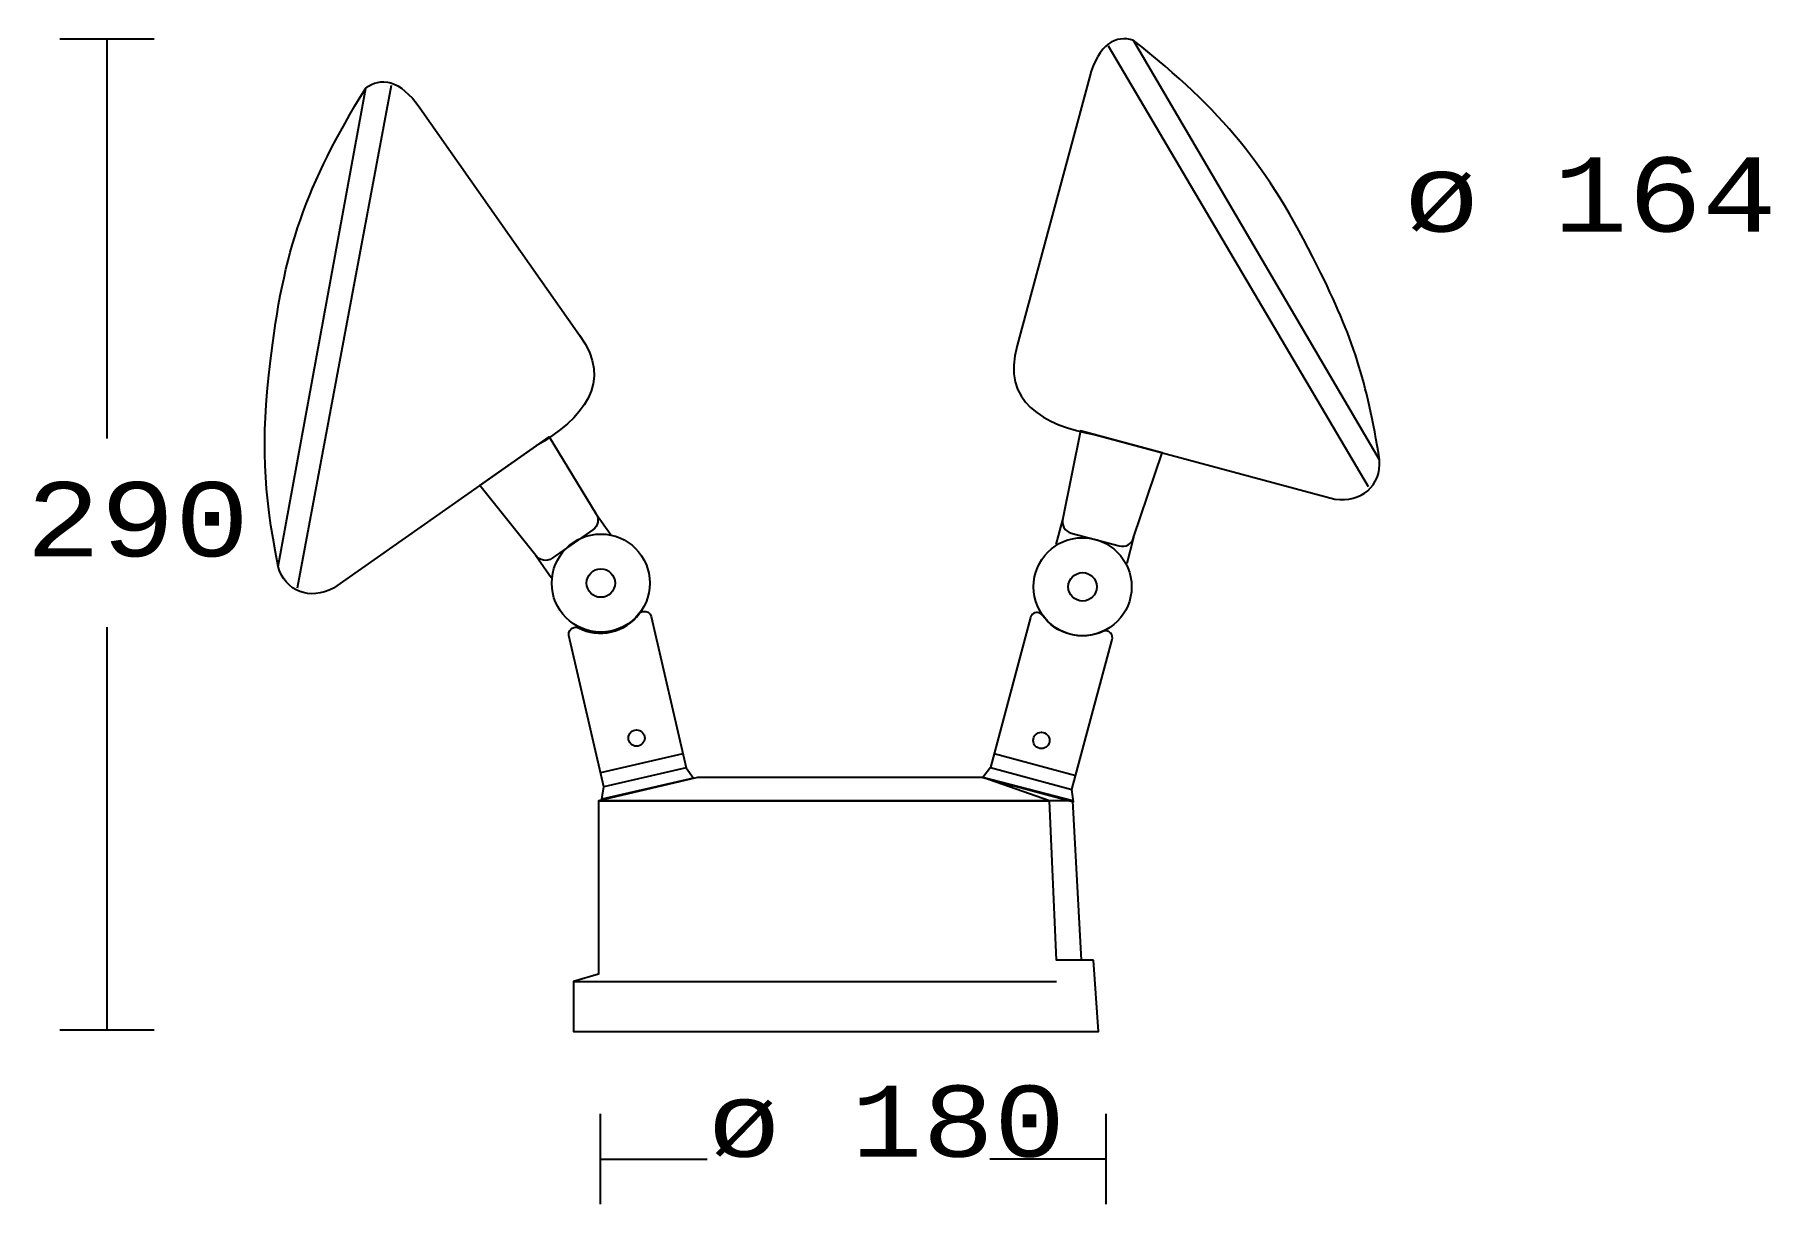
# Model space of a CAD drawing. Extents: x 1 to 213, y 2 to 145.
import ezdxf

# ---------------------------------------------------------------- set-up
doc = ezdxf.new("R2010")
doc.units = 0
doc.layers.add('LIVELLO_1', color=160, linetype='Continuous')
doc.styles.add('STD', font='txt')

# ---------------------------------------------------------------- blocks, each defined once
blk = doc.blocks.new('AI9-BLK1')
at = {"layer": 'LIVELLO_1', "color": 7}
for p, q in [((-98.5, 71.14), (-86.96, 71.14)), ((-92.73, 71.14), (-92.73, 22.26)), ((61.62, 16.35), (29.78, 70.24)), ((-69.41, 3.97), (-57.92, 65.49)), ((-32.92, 13.09), (-31.04, 10.41)), ((24.2, 12.45), (23.35, 9.28)), ((32.87, 10.12), (32.02, 6.95)), ((-40.27, 7.95), (-38.38, 5.26)), ((-92.73, -0.82), (-92.73, -50.08)), ((-22.27, -16.32), (-32.34, -18.64)), ((15.79, -16.3), (25.78, -18.98)), ((-21.88, -18.03), (-31.95, -20.35)), ((15.34, -17.99), (25.32, -20.67)), ((25.45, -22.08), (14.41, -19.24)), ((-35.66, -44.16), (23.44, -44.16)), ((-98.5, -50.08), (-86.96, -50.08)), ((-32.38, -60.38), (-32.38, -71.43)), ((29.45, -60.38), (29.45, -71.43)), ((-32.38, -65.9), (-19.3, -65.9)), ((29.45, -65.9), (15.26, -65.9))]:
    blk.add_line(p, q, dxfattribs=at)
for points in [[(14.41, -19.24), (-20.47, -19.24), (-32.61, -22.08), (22.57, -22.08)], [(27.94, -41.55), (23.44, -41.55), (22.57, -22.08), (-32.61, -22.08), (-32.61, -43.29), (-35.66, -44.16), (-35.66, -50.28), (28.59, -50.28)]]:
    blk.add_lwpolyline(points, close=True, dxfattribs=at)
blk.add_lwpolyline([(26.5, -41.55), (25.45, -22.08), (22.57, -22.08)], dxfattribs=at)
for centre, radius in [((-32.31, 4.56), 6), ((26.62, 4.11), 6), ((-32.31, 4.56), 1.74), ((26.62, 4.1), 1.74), ((-27.94, -14.4), 1), ((21.59, -14.69), 1)]:
    blk.add_circle(centre, radius, dxfattribs=at)
for points, knots in [([(62.95, 19.65), (63.17, 16.42), (60.72, 14.38), (57.48, 14.84), (57.48, 14.84), (28.22, 22.68), (28.22, 22.68), (21.79, 23.89), (16.65, 26.74), (18.61, 33.62), (18.61, 33.62), (27.47, 66.43), (27.47, 66.43), (28.57, 70.56), (30.71, 71.65), (32.86, 70.95), (32.86, 70.95), (62.95, 19.65), (62.95, 19.65)], [0, 0, 0, 0, 1, 1, 1, 2, 2, 2, 3, 3, 3, 4, 4, 4, 5, 5, 5, 6, 6, 6, 6]), ([(62.95, 19.65), (61.43, 29.2), (59.7, 34.62), (55.38, 43.28), (49.16, 55.73), (43.79, 62.34), (32.86, 70.95)], [0, 0, 0, 0, 1, 1, 1, 2, 2, 2, 2]), ([(-71.79, 6.61), (-70.89, 3.5), (-67.89, 2.42), (-65.01, 3.96), (-65.01, 3.96), (-40.2, 21.34), (-40.2, 21.34), (-34.56, 24.67), (-30.71, 29.11), (-34.9, 34.9), (-34.9, 34.9), (-54.45, 62.71), (-54.45, 62.71), (-56.9, 66.21), (-59.28, 66.5), (-61.06, 65.11), (-61.06, 65.11), (-71.79, 6.61), (-71.79, 6.61)], [0, 0, 0, 0, 1, 1, 1, 2, 2, 2, 3, 3, 3, 4, 4, 4, 5, 5, 5, 6, 6, 6, 6]), ([(-71.79, 6.61), (-73.63, 16.11), (-73.86, 21.79), (-72.76, 31.41), (-71.18, 45.23), (-68.38, 53.28), (-61.06, 65.11)], [0, 0, 0, 0, 1, 1, 1, 2, 2, 2, 2]), ([(-47.09, 16.5), (-47.09, 16.5), (-40.27, 7.95), (-40.27, 7.95), (-39.81, 7.3), (-38.91, 7.14), (-38.26, 7.59), (-38.26, 7.59), (-33.27, 11.09), (-33.27, 11.09), (-32.62, 11.54), (-32.46, 12.44), (-32.92, 13.09), (-32.92, 13.09), (-38.62, 22.44), (-38.62, 22.44), (-38.62, 22.44), (-47.09, 16.5), (-47.09, 16.5)], [0, 0, 0, 0, 1, 1, 1, 2, 2, 2, 3, 3, 3, 4, 4, 4, 5, 5, 5, 6, 6, 6, 6]), ([(36.36, 20.5), (36.36, 20.5), (32.87, 10.12), (32.87, 10.12), (32.66, 9.36), (31.87, 8.9), (31.1, 9.11), (31.1, 9.11), (25.22, 10.68), (25.22, 10.68), (24.45, 10.89), (24, 11.68), (24.2, 12.45), (24.2, 12.45), (26.37, 23.18), (26.37, 23.18), (26.37, 23.18), (36.36, 20.5), (36.36, 20.5)], [0, 0, 0, 0, 1, 1, 1, 2, 2, 2, 3, 3, 3, 4, 4, 4, 5, 5, 5, 6, 6, 6, 6]), ([(-36.22, -1.85), (-36.22, -1.85), (-31.95, -20.35), (-31.95, -20.35), (-31.95, -20.35), (-32.19, -21.89), (-32.19, -21.89), (-32.19, -21.89), (-20.99, -19.31), (-20.99, -19.31), (-20.99, -19.31), (-21.88, -18.03), (-21.88, -18.03), (-21.88, -18.03), (-26.15, 0.48), (-26.15, 0.48), (-26.25, 0.92), (-26.69, 1.2), (-27.13, 1.09), (-27.33, 1.05), (-27.5, 0.93), (-27.61, 0.78), (-28.43, -0.28), (-29.6, -1.08), (-31.02, -1.41), (-32.43, -1.73), (-33.85, -1.53), (-35.05, -0.93), (-35.21, -0.84), (-35.41, -0.81), (-35.6, -0.86), (-36.05, -0.96), (-36.32, -1.41), (-36.22, -1.85)], [0, 0, 0, 0, 1, 1, 1, 2, 2, 2, 3, 3, 3, 4, 4, 4, 5, 5, 5, 6, 6, 6, 7, 7, 7, 8, 8, 8, 9, 9, 9, 10, 10, 10, 11, 11, 11, 11]), ([(30.24, -2.33), (30.24, -2.33), (25.32, -20.67), (25.32, -20.67), (25.32, -20.67), (25.51, -22.21), (25.51, -22.21), (25.51, -22.21), (14.41, -19.24), (14.41, -19.24), (14.41, -19.24), (15.34, -17.99), (15.34, -17.99), (15.34, -17.99), (20.25, 0.35), (20.25, 0.35), (20.37, 0.79), (20.82, 1.05), (21.26, 0.93), (21.46, 0.88), (21.62, 0.76), (21.73, 0.61), (22.51, -0.49), (23.66, -1.33), (25.05, -1.7), (26.45, -2.08), (27.88, -1.92), (29.1, -1.36), (29.27, -1.29), (29.47, -1.27), (29.66, -1.32), (30.1, -1.44), (30.36, -1.89), (30.24, -2.33)], [0, 0, 0, 0, 1, 1, 1, 2, 2, 2, 3, 3, 3, 4, 4, 4, 5, 5, 5, 6, 6, 6, 7, 7, 7, 8, 8, 8, 9, 9, 9, 10, 10, 10, 11, 11, 11, 11])]:
    blk.add_open_spline(points, degree=3, knots=knots, dxfattribs=at)
at = {"layer": 'LIVELLO_1', "color": 7, "attachment_point": 1, "style": 'STD'}
for s, insert, char_height in [('\\fCourier|b0|i0;\\H9.0861;\\C7;ø 164', (65.99, 56.65), 9.0861), ('\\fCourier|b0|i0;\\H9.0861;\\C7;290', (-102.63, 16.92), 9.0861), ('\\fCourier|b0|i0;\\H8.7082;\\C7;ø 180', (-19.13, -56.91), 8.7082)]:
    blk.add_mtext(s, dxfattribs=dict(at, insert=insert, char_height=char_height))

msp = doc.modelspace()

# ---------------------------------------------------------------- block references
at = {"layer": 'LIVELLO_1', "color": 7}
msp.add_blockref('AI9-BLK1', (102.476863, 73.471312), dxfattribs=at)

doc.saveas('drawing.dxf')
